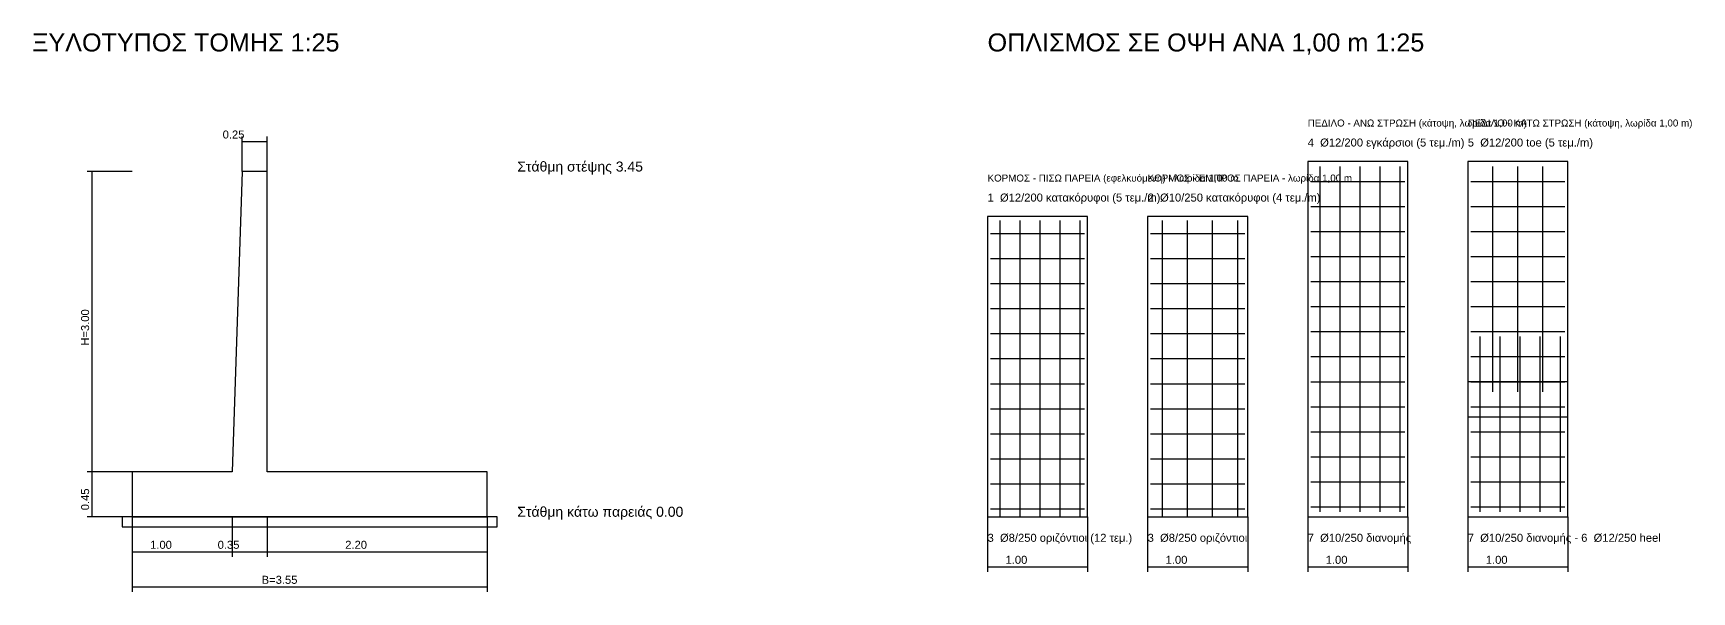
# Model space of a CAD drawing. Header units: metres. Extents: x -2 to 41.2, y -15.3 to 5.2.
# Drawn here: x 24.66 to 41.24, y -0.75 to 4.83 of the extents above; entities that cross this region are included whole.
import ezdxf

# ---------------------------------------------------------------- set-up
doc = ezdxf.new("R2010")
doc.units = ezdxf.units.M
for name, color, linetype in [('DIASTASEIS', 3, 'CONTINUOUS'), ('KEIMENO', 7, 'CONTINUOUS'), ('OPLISMOS', 4, 'CONTINUOUS'), ('SKYRODEMA', 1, 'CONTINUOUS'), ('XYLOTYPOS', 6, 'CONTINUOUS')]:
    doc.layers.add(name, color=color, linetype=linetype)
doc.styles.add('HEXIS', font='arial.ttf')

msp = doc.modelspace()

# ---------------------------------------------------------------- linework, layer by layer
at = {"layer": 'DIASTASEIS'}
for p, q in [((26.75, 3.45), (26.75, 3.8)), ((26.75, 3.75), (27, 3.75)), ((27, 3.45), (27, 3.8)), ((25.65, 3.45), (25.2, 3.45)), ((25.25, 0.45), (25.25, 3.45)), ((25.65, 0.45), (25.2, 0.45)), ((25.65, 0.45), (25.2, 0.45)), ((25.25, 0), (25.25, 0.45)), ((25.65, 0), (25.2, 0)), ((25.65, 0), (25.65, -0.4)), ((25.65, 0), (25.65, -0.75)), ((26.65, 0), (26.65, -0.4)), ((26.65, 0), (26.65, -0.4)), ((27, 0), (27, -0.4)), ((27, 0), (27, -0.4)), ((29.2, 0), (29.2, -0.4)), ((29.2, 0), (29.2, -0.75)), ((34.2, 0), (34.2, -0.55)), ((35.2, 0), (35.2, -0.55)), ((35.8, 0), (35.8, -0.55)), ((36.8, 0), (36.8, -0.55)), ((37.4, 0), (37.4, -0.55)), ((38.4, 0), (38.4, -0.55)), ((39, 0), (39, -0.55)), ((40, 0), (40, -0.55)), ((25.65, -0.35), (26.65, -0.35)), ((26.65, -0.35), (27, -0.35)), ((27, -0.35), (29.2, -0.35)), ((34.2, -0.5), (35.2, -0.5)), ((35.8, -0.5), (36.8, -0.5)), ((37.4, -0.5), (38.4, -0.5)), ((39, -0.5), (40, -0.5)), ((25.65, -0.7), (29.2, -0.7))]:
    msp.add_line(p, q, dxfattribs=at)
at = {"layer": 'OPLISMOS'}
for p, q in [((37.525, 0.05), (37.525, 3.5)), ((37.725, 0.05), (37.725, 3.5)), ((37.925, 0.05), (37.925, 3.5)), ((38.125, 0.05), (38.125, 3.5)), ((38.325, 0.05), (38.325, 3.5)), ((39.25, 1.25), (39.25, 3.5)), ((39.5, 1.25), (39.5, 3.5)), ((39.75, 1.25), (39.75, 3.5)), ((40, 1.25), (40, 3.5)), ((37.43, 3.35), (38.37, 3.35)), ((39.03, 3.35), (39.97, 3.35)), ((37.43, 3.1), (38.37, 3.1)), ((39.03, 3.1), (39.97, 3.1)), ((34.23, 2.83), (35.17, 2.83)), ((34.325, 0), (34.325, 2.96)), ((34.525, 0), (34.525, 2.96)), ((34.725, 0), (34.725, 2.96)), ((34.925, 0), (34.925, 2.96)), ((35.125, 0), (35.125, 2.96)), ((35.83, 2.83), (36.77, 2.83)), ((35.95, 0), (35.95, 2.96)), ((36.2, 0), (36.2, 2.96)), ((36.45, 0), (36.45, 2.96)), ((36.7, 0), (36.7, 2.96)), ((37.43, 2.85), (38.37, 2.85)), ((39.03, 2.85), (39.97, 2.85)), ((34.23, 2.58), (35.17, 2.58)), ((35.83, 2.58), (36.77, 2.58)), ((37.43, 2.6), (38.37, 2.6)), ((39.03, 2.6), (39.97, 2.6)), ((34.23, 2.33), (35.17, 2.33)), ((35.83, 2.33), (36.77, 2.33)), ((37.43, 2.35), (38.37, 2.35)), ((39.03, 2.35), (39.97, 2.35)), ((34.23, 2.08), (35.17, 2.08)), ((35.83, 2.08), (36.77, 2.08)), ((37.43, 2.1), (38.37, 2.1)), ((39.03, 2.1), (39.97, 2.1)), ((34.23, 1.83), (35.17, 1.83)), ((35.83, 1.83), (36.77, 1.83)), ((37.43, 1.85), (38.37, 1.85)), ((39.03, 1.85), (39.97, 1.85)), ((39.125, 0.05), (39.125, 1.8)), ((39.325, 0.05), (39.325, 1.8)), ((39.525, 0.05), (39.525, 1.8)), ((39.725, 0.05), (39.725, 1.8)), ((39.925, 0.05), (39.925, 1.8)), ((34.23, 1.58), (35.17, 1.58)), ((35.83, 1.58), (36.77, 1.58)), ((37.43, 1.6), (38.37, 1.6)), ((39.03, 1.6), (39.97, 1.6)), ((34.23, 1.33), (35.17, 1.33)), ((35.83, 1.33), (36.77, 1.33)), ((37.43, 1.35), (38.37, 1.35)), ((39.03, 1.35), (39.97, 1.35)), ((34.23, 1.08), (35.17, 1.08)), ((35.83, 1.08), (36.77, 1.08)), ((37.43, 1.1), (38.37, 1.1)), ((39.03, 1.1), (39.97, 1.1)), ((34.23, 0.83), (35.17, 0.83)), ((35.83, 0.83), (36.77, 0.83)), ((37.43, 0.85), (38.37, 0.85)), ((39.03, 0.85), (39.97, 0.85)), ((34.23, 0.58), (35.17, 0.58)), ((35.83, 0.58), (36.77, 0.58)), ((37.43, 0.6), (38.37, 0.6)), ((39.03, 0.6), (39.97, 0.6)), ((37.43, 0.35), (38.37, 0.35)), ((39.03, 0.35), (39.97, 0.35)), ((34.23, 0.33), (35.17, 0.33)), ((35.83, 0.33), (36.77, 0.33)), ((34.23, 0.08), (35.17, 0.08)), ((35.83, 0.08), (36.77, 0.08)), ((37.43, 0.1), (38.37, 0.1)), ((39.03, 0.1), (39.97, 0.1))]:
    msp.add_line(p, q, dxfattribs=at)
at = {"layer": 'SKYRODEMA'}
msp.add_lwpolyline([(25.65, 0), (29.2, 0), (29.2, 0.45), (27, 0.45), (27, 3.45), (26.75, 3.45), (26.65, 0.45), (25.65, 0.45)], close=True, dxfattribs=at)
at = {"layer": 'XYLOTYPOS'}
for points in [[(37.4, 0), (38.4, 0), (38.4, 3.55), (37.4, 3.55)], [(39, 0), (40, 0), (40, 3.55), (39, 3.55)], [(34.2, 0), (35.2, 0), (35.2, 3), (34.2, 3)], [(35.8, 0), (36.8, 0), (36.8, 3), (35.8, 3)], [(39, 1), (40, 1), (40, 1.35), (39, 1.35)], [(25.55, -0.1), (29.3, -0.1), (29.3, 0), (25.55, 0)]]:
    msp.add_lwpolyline(points, close=True, dxfattribs=at)

# ---------------------------------------------------------------- texts
at = {"layer": 'DIASTASEIS', "style": 'HEXIS'}
for s, p in [('0.25', (26.555, 3.78)), ('1.00', (25.83, -0.32)), ('0.35', (26.505, -0.32)), ('2.20', (27.78, -0.32)), ('1.00', (34.38, -0.47)), ('1.00', (35.98, -0.47)), ('1.00', (37.58, -0.47)), ('1.00', (39.18, -0.47)), ('B=3.55', (26.945, -0.67))]:
    msp.add_text(s, height=0.08, dxfattribs=at).set_placement(p)
for s, p in [('H=3.00', (25.22, 1.71)), ('0.45', (25.22, 0.065))]:
    msp.add_text(s, height=0.08, rotation=90, dxfattribs=at).set_placement(p)
at = {"layer": 'KEIMENO', "style": 'HEXIS'}
for s, height, p in [('ΞΥΛΟΤΥΠΟΣ ΤΟΜΗΣ 1:25', 0.18, (24.65, 4.65)), ('ΟΠΛΙΣΜΟΣ ΣΕ ΟΨΗ ΑΝΑ 1,00 m 1:25', 0.18, (34.2, 4.65)), ('ΠΕΔΙΛΟ - ΑΝΩ ΣΤΡΩΣΗ (κάτοψη, λωρίδα 1,00 m)', 0.07, (37.4, 3.9)), ('ΠΕΔΙΛΟ - ΚΑΤΩ ΣΤΡΩΣΗ (κάτοψη, λωρίδα 1,00 m)', 0.07, (39, 3.9)), ('Στάθμη στέψης 3.45', 0.1, (29.5, 3.45)), ('ΚΟΡΜΟΣ - ΠΙΣΩ ΠΑΡΕΙΑ (εφελκυόμενη) - λωρίδα 1,00 m', 0.07, (34.2, 3.35)), ('ΚΟΡΜΟΣ - ΕΜΠΡΟΣ ΠΑΡΕΙΑ - λωρίδα 1,00 m', 0.07, (35.8, 3.35)), ('Στάθμη κάτω παρειάς 0.00', 0.1, (29.5, 0))]:
    msp.add_text(s, height=height, dxfattribs=at).set_placement(p)
at = {"layer": 'OPLISMOS', "style": 'HEXIS'}
for s, p in [('4  %%c12/200 εγκάρσιοι (5 τεμ./m)', (37.4, 3.7)), ('5  %%c12/200 toe (5 τεμ./m)', (39, 3.7)), ('1  %%c12/200 κατακόρυφοι (5 τεμ./m)', (34.2, 3.15)), ('2  %%c10/250 κατακόρυφοι (4 τεμ./m)', (35.8, 3.15)), ('3  %%c8/250 οριζόντιοι (12 τεμ.)', (34.2, -0.25)), ('3  %%c8/250 οριζόντιοι', (35.8, -0.25)), ('7  %%c10/250 διανομής', (37.4, -0.25)), ('7  %%c10/250 διανομής - 6  %%c12/250 heel', (39, -0.25))]:
    msp.add_text(s, height=0.08, dxfattribs=at).set_placement(p)

doc.saveas('drawing.dxf')
